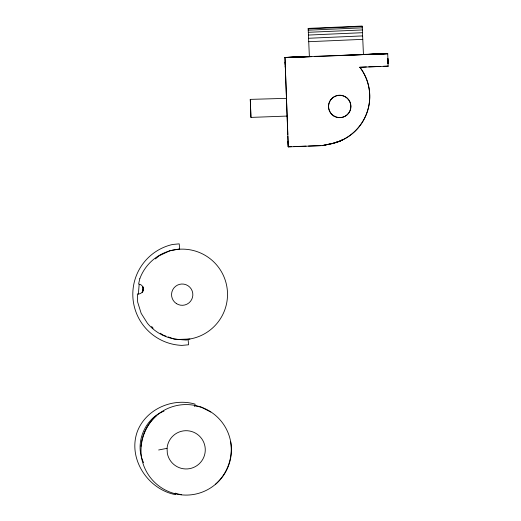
<?xml version="1.0" encoding="UTF-8"?>
<svg xmlns="http://www.w3.org/2000/svg" width="521" height="521" viewBox="0 0 521 521"><rect width="100%" height="100%" fill="white"/><g stroke="black" fill="none" stroke-linecap="round" stroke-linejoin="round"><path stroke-width="0.78" d="M142.2 292.138L142.897 290.972L143.236 288.295L142.858 286.993M138.358 294.15L139.146 284.616M142.617 292.177L143.295 287.012M141.022 446.295A45.255 45.255 0 0 1 208.413 410.431A45.255 45.255 0 0 1 212.438 486.666A45.255 45.255 0 0 1 141.647 458.096C139.003 442.381 144.799 425.983 156.736 415.426M175.694 493.1L175.362 494.618C147.892 489.349 127.384 458.467 137.407 431.362C145.971 409.102 172.679 397.471 195.121 404.146L194.62 406.426M142.897 290.972L143.236 288.295M297.178 57.102L284.98 57.44L310.054 56.47L284.954 57.492L288.243 146.876L322.186 145.619M287.898 136.228L288.243 146.876L288.178 144.284M322.167 145.678L332.177 143.607A48.264 48.264 0 0 0 359.842 67.287L366.354 66.942M336.384 55.61L387.722 53.65L314.938 56.529M359.842 67.287L388.184 66.147L383.332 66.323M215.551 484.23C227.488 473.674 233.284 457.282 230.64 441.567M155.46 258.904L159.107 255.818L169.918 250.712L179.68 248.94L179.204 243.854L172.562 244.473A51.117 51.117 0 0 0 181.94 345.39L188.582 344.778L188.114 339.692L186.114 340.05L174.196 339.067L168.198 336.918M164.017 411.115C144.415 418.682 134.223 443.781 143.627 462.707M335.322 142.552L339.861 141.113L343.052 139.485L339.848 141.139L332.229 143.496A48.264 48.264 0 0 0 359.894 67.176M158.651 449.981L167.065 448.334A19.134 19.134 0 0 1 195.557 433.172A19.134 19.134 0 0 1 197.264 465.403A19.134 19.134 0 0 1 167.332 453.322L167.065 448.334M308.165 28.863L362.219 26.506M308.224 30.192L362.277 27.834M308.315 32.302L362.369 29.944M308.432 35.057L362.492 32.699M308.575 38.267L362.629 35.903M308.725 41.706L362.779 39.349M311.766 56.665L299.927 57.049M178.123 339.464L189.931 338.995M365.885 54.444L387.722 53.65L388.132 66.252M387.722 53.65L284.954 57.492L297.563 57.121M368.783 66.857L380.096 66.441M250.282 99.374L286.478 98.345L287.13 116.072L250.946 117.407L250.282 99.374L250.946 117.407M288.289 146.772L291.519 146.655M293.942 146.57L306.061 146.141M308.484 146.056L320.604 145.626M387.696 53.702L363.437 54.405L362.199 26.05L308.145 28.408L309.383 56.769L298.807 57.056M194.528 405.742L201.236 407.162L210.81 412.033M175.036 493.341L181.562 494.729M165.945 336.11L162.949 335.036L160.325 333.219M151.578 326.4L153.122 328.223M288.139 143.151L288.067 141.504L288.165 144.31M285.169 62.676L285.143 61.96L285.241 64.624M286.485 98.104L285.287 65.763M287.149 115.949L287.839 134.607M285.287 65.907L285.332 67.281L285.189 63.523M285.007 57.388L285.234 64.239M342.623 95.604A11.182 11.182 0 0 1 348.888 112.816A11.182 11.182 0 0 1 330.575 112.816A11.182 11.182 0 0 1 336.84 95.604M337.543 95.441A11.182 11.182 0 0 1 341.913 95.441M139.797 278.735L138.599 284.023A5.008 5.008 0 0 1 143.249 289.656A5.008 5.008 0 0 1 137.336 293.942L137.655 302.063L141.165 313.349L147.469 323.339A45.255 45.255 0 0 0 216.808 323.626A45.255 45.255 0 0 0 205.053 255.29A45.255 45.255 0 0 0 139.797 278.735M332.209 143.536L322.199 145.587L332.229 143.496M387.878 58.534L388.054 63.679L387.878 58.534M334.091 116.196A11.182 11.182 0 0 0 350.861 106.512A11.182 11.182 0 0 0 334.091 96.828A11.182 11.182 0 0 0 334.091 116.196M176.404 303.593A10.648 10.648 0 0 0 192.835 295.218A10.648 10.648 0 0 0 177.368 285.169A10.648 10.648 0 0 0 176.404 303.593"/></g></svg>
